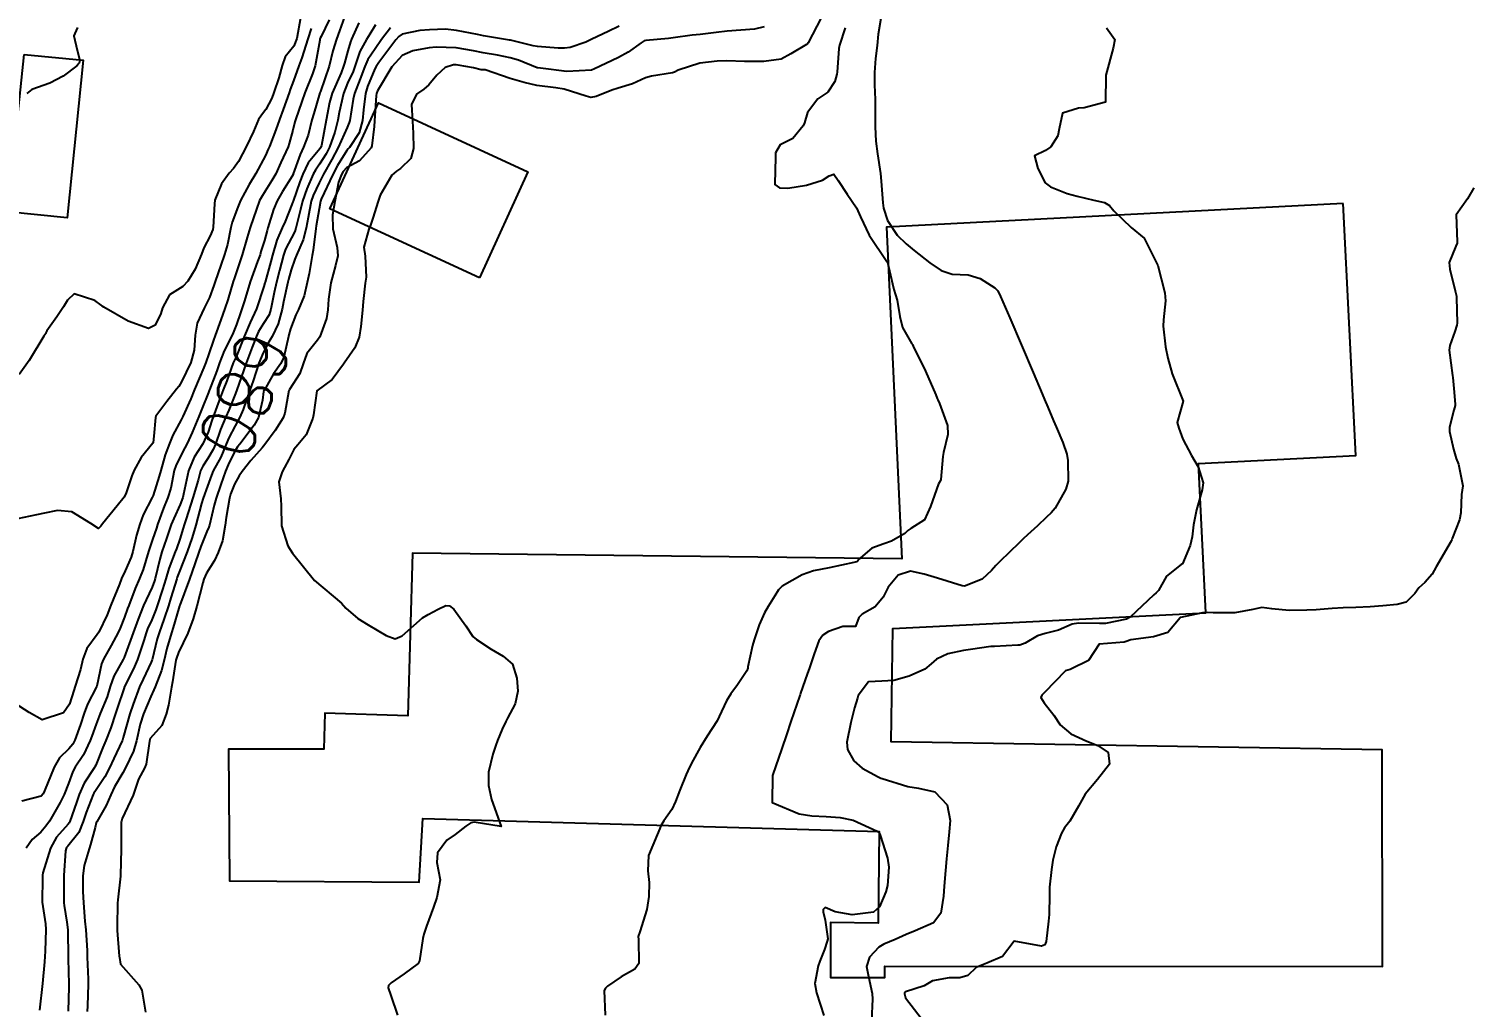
# Model space of a CAD drawing. Header units: metres. Extents: x 292545 to 299085, y 7450245 to 7463078.
# Drawn here: x 295983.2 to 296089.7, y 7456830.1 to 7456902.3 of the extents above; entities that cross this region are included whole.
import ezdxf
from ezdxf.enums import TextEntityAlignment as Align

# ---------------------------------------------------------------- set-up
doc = ezdxf.new("R2010")
doc.units = ezdxf.units.M
for name, color, linetype in [('Cotas', 45, 'Continuous'), ('Curvas de Nivel 1m', 11, 'Continuous'), ('Curvas de Nivel 5m', 15, 'Continuous'), ('Edificações', 30, 'Continuous')]:
    doc.layers.add(name, color=color, linetype=linetype)
doc.styles.add('Style-STANDARD', font='STANDARD.shx')

msp = doc.modelspace()

# ---------------------------------------------------------------- linework, layer by layer
at = {"layer": 'Curvas de Nivel 1m', "flags": 128}
for points, elevation in [([(296005.36, 7456903), (296004.77, 7456901.77), (296004.71, 7456901.64), (296004.69, 7456901.59), (296004.67, 7456901.5), (296004.33, 7456899.6), (296004.15, 7456899.01), (296003.57, 7456897.61), (296003.35, 7456896.98), (296002.88, 7456895.62), (296002.84, 7456895.47), (296002.69, 7456894.86), (296002.42, 7456893.88), (296002.33, 7456893.62), (296001.81, 7456892.47), (296001.42, 7456891.63), (296001.14, 7456891.14), (296000.63, 7456890.34), (296000.36, 7456889.91), (296000.22, 7456889.65), (295999.99, 7456889.03), (295999.53, 7456887.66), (295999.31, 7456886.94), (295998.95, 7456885.66), (295998.56, 7456884.46), (295998.35, 7456883.88), (295998.28, 7456883.67), (295997.89, 7456882.33), (295997.67, 7456881.68), (295997.37, 7456880.84), (295996.96, 7456879.69), (295996.83, 7456879.35), (295996.49, 7456878.35), (295996.26, 7456877.69), (295996.12, 7456877.34), (295995.43, 7456875.71), (295995.14, 7456875.02), (295994.57, 7456873.72), (295994.43, 7456873.46), (295993.81, 7456872.34), (295993.57, 7456871.73), (295993.26, 7456870.87), (295992.93, 7456869.73), (295992.82, 7456869.3), (295992.36, 7456867.89), (295992.32, 7456867.78), (295992.29, 7456867.74), (295991.64, 7456866.46), (295991.38, 7456865.75), (295991.14, 7456864.94), (295990.87, 7456863.75), (295990.74, 7456863.32), (295990.3, 7456862.32), (295990.03, 7456861.76), (295989.87, 7456861.34), (295989.25, 7456859.78), (295988.96, 7456859.08), (295988.35, 7456857.79), (295988.24, 7456857.62), (295987.46, 7456856.57), (295987.18, 7456855.8), (295986.99, 7456855.02), (295986.61, 7456853.81), (295986.51, 7456853.48), (295986.18, 7456852.47), (295985.75, 7456851.82), (295984.17, 7456851.31), (295983.2, 7456851.85), (295982.18, 7456852.53)], 684), ([(296003.25, 7456903.15), (296002.99, 7456901.62), (296002.76, 7456901.06), (296002.12, 7456900.26), (296001.9, 7456899.63), (296001.65, 7456898.71), (296001.28, 7456897.63), (296001.13, 7456897.22), (296000.7, 7456896.37), (296000.38, 7456895.97), (296000.14, 7456895.65), (295999.78, 7456894.75), (295999.27, 7456893.66), (295998.66, 7456892.55), (295998.3, 7456892.03), (295997.98, 7456891.68), (295997.42, 7456890.9), (295996.93, 7456889.69), (295996.89, 7456889.42), (295996.8, 7456887.69), (295996.77, 7456887.52), (295996.59, 7456887.04), (295996.11, 7456886.17), (295995.94, 7456885.7), (295995.46, 7456884.6), (295994.93, 7456883.71), (295994.55, 7456883.32), (295993.57, 7456882.7), (295993.05, 7456881.73), (295992.94, 7456881.32), (295992.51, 7456880.45), (295992.03, 7456880.22), (295990.52, 7456880.76), (295988.72, 7456881.79), (295988.61, 7456881.87), (295988.53, 7456881.93), (295988.06, 7456882.28), (295986.54, 7456882.78), (295986.05, 7456882.3), (295985.74, 7456881.82), (295985.26, 7456881.08), (295984.51, 7456880.03), (295984.45, 7456879.88), (295984.43, 7456879.83), (295984.3, 7456879.64), (295983.2, 7456877.85), (295982.47, 7456876.82)], 686), ([(296006.63, 7456903.57), (296006.14, 7456902.2), (296005.9, 7456901.58), (296005.63, 7456900.7), (296005.36, 7456899.58), (296004.72, 7456897.72), (296004.68, 7456897.6), (296004.23, 7456896.08), (296004.09, 7456895.61), (296003.81, 7456894.48), (296003.48, 7456893.61), (296003.22, 7456893.06), (296002.71, 7456891.62), (296002.7, 7456891.57), (296002.64, 7456891.45), (296001.93, 7456890.33), (296001.52, 7456889.63), (296001.26, 7456888.99), (296000.85, 7456887.64), (296000.8, 7456887.44), (296000.59, 7456886.71), (296000.33, 7456885.89), (296000.26, 7456885.64), (296000.08, 7456885.16), (295999.53, 7456883.66), (295999.12, 7456882.24), (295998.93, 7456881.66), (295998.82, 7456881.37), (295998.52, 7456880.51), (295998.29, 7456879.88), (295998.19, 7456879.67), (295997.62, 7456878.55), (295997.28, 7456877.68), (295997.07, 7456877.09), (295996.53, 7456875.69), (295996.51, 7456875.64), (295996.46, 7456875.49), (295995.94, 7456874.2), (295995.73, 7456873.7), (295995.24, 7456872.53), (295994.87, 7456871.71), (295994.71, 7456871.41), (295994.4, 7456870.82), (295994.04, 7456870.08), (295993.93, 7456869.72), (295993.68, 7456868.42), (295993.46, 7456867.73), (295993.14, 7456866.95), (295992.7, 7456865.74), (295992.61, 7456865.47), (295992.33, 7456864.62), (295992.09, 7456863.97), (295992.02, 7456863.74), (295991.63, 7456862.42), (295991.35, 7456861.75), (295991.03, 7456861.01), (295990.56, 7456859.76), (295990.48, 7456859.54), (295990.26, 7456858.9), (295989.94, 7456858.08), (295989.79, 7456857.77), (295989.26, 7456856.8), (295988.69, 7456855.79), (295988.56, 7456855.45), (295988.21, 7456853.79), (295988.19, 7456853.74), (295987.51, 7456852.47), (295987.27, 7456851.8), (295986.99, 7456850.97), (295986.57, 7456849.81), (295986.43, 7456849.52), (295986.14, 7456849.18), (295985.44, 7456848.52), (295985.06, 7456847.83), (295984.35, 7456846.08), (295984.24, 7456845.84), (295984.1, 7456845.68), (295982.66, 7456845.3)], 683), ([(296007.56, 7456902.79), (296007.02, 7456901.57), (296006.95, 7456901.38), (296006.75, 7456900.71), (296006.51, 7456899.81), (296006.44, 7456899.57), (296006.25, 7456899.09), (296005.6, 7456897.59), (296005.4, 7456896.9), (296005.14, 7456895.59), (296004.8, 7456893.72), (296004.75, 7456893.6), (296004.73, 7456893.54), (296004.67, 7456893.47), (296003.83, 7456892.44), (296003.43, 7456891.61), (296003.21, 7456891.04), (296002.7, 7456889.62), (296002.68, 7456889.56), (296002.62, 7456889.36), (296002.11, 7456888.12), (296001.89, 7456887.63), (296001.5, 7456886.72), (296001.18, 7456885.63), (296001.06, 7456885.15), (296000.63, 7456883.64), (296000.61, 7456883.58), (296000.55, 7456883.3), (295999.99, 7456881.65), (295999.53, 7456880.65), (295999.11, 7456879.66), (295998.49, 7456878.11), (295998.35, 7456877.81), (295998.29, 7456877.67), (295997.8, 7456876.34), (295997.54, 7456875.68), (295997.24, 7456874.89), (295996.79, 7456873.69), (295996.7, 7456873.42), (295996.42, 7456872.56), (295996.03, 7456871.7), (295995.4, 7456870.7), (295994.99, 7456869.71), (295994.61, 7456867.97), (295994.55, 7456867.72), (295994.36, 7456867.22), (295993.89, 7456866.19), (295993.7, 7456865.73), (295993.36, 7456864.7), (295993.02, 7456863.73), (295992.85, 7456863.19), (295992.51, 7456861.74), (295992.46, 7456861.57), (295992.29, 7456861.12), (295991.85, 7456860.17), (295991.66, 7456859.75), (295991.25, 7456858.76), (295990.88, 7456857.75), (295990.22, 7456855.91), (295990.16, 7456855.77), (295989.46, 7456854.53), (295989.2, 7456853.78), (295988.96, 7456853.01), (295988.46, 7456851.79), (295988.38, 7456851.58), (295988.16, 7456851), (295987.84, 7456850.11), (295987.71, 7456849.79), (295987.21, 7456848.73), (295986.61, 7456847.81), (295986.43, 7456847.49), (295986.11, 7456846.62), (295985.79, 7456845.81), (295985.5, 7456845.22), (295984.7, 7456843.83), (295984.45, 7456843.46), (295984.07, 7456843.03), (295983.43, 7456842.48), (295982.99, 7456841.85)], 682), ([(296041.72, 7456903.16), (296040.76, 7456901.3), (296040.71, 7456901.23), (296040.62, 7456901.17), (296039.46, 7456900.48), (296038.75, 7456900.09), (296037.47, 7456899.93), (296036.75, 7456899.92), (296036.05, 7456899.93), (296034.75, 7456899.98), (296034.04, 7456899.96), (296032.75, 7456899.79), (296031.14, 7456899.28), (296030.88, 7456899.14), (296030.74, 7456899.08), (296029.19, 7456898.85), (296028.73, 7456898.71), (296027.78, 7456898.27), (296026.72, 7456897.95), (296026.25, 7456897.81), (296025.09, 7456897.35), (296024.71, 7456897.27), (296024.35, 7456897.36), (296022.72, 7456897.89), (296022.12, 7456897.99), (296020.72, 7456898.15), (296019.78, 7456898.37), (296018.74, 7456898.66), (296016.89, 7456899.3), (296016.74, 7456899.32), (296016.59, 7456899.31), (296016.02, 7456899.46), (296014.91, 7456899.65), (296014.74, 7456899.67), (296014.56, 7456899.67), (296013.95, 7456899.49), (296013.32, 7456898.91), (296012.73, 7456898.19), (296012.36, 7456897.87), (296011.83, 7456897.51), (296011.46, 7456896.76), (296011.52, 7456895.51), (296011.57, 7456894.62), (296011.6, 7456893.51), (296011.4, 7456892.77), (296010.65, 7456892.02), (296010.35, 7456891.82), (296010, 7456891.53), (296009.14, 7456890.06), (296008.96, 7456889.54), (296008.61, 7456888.42), (296008.39, 7456887.76), (296008.29, 7456887.55), (296007.93, 7456886.21), (296008.03, 7456885.56), (296008.1, 7456884.01), (296008.02, 7456883.56), (296007.88, 7456882.21), (296007.84, 7456881.56), (296007.72, 7456880.35), (296007.58, 7456879.56), (296007.27, 7456878.79), (296006.48, 7456877.65), (296006.43, 7456877.57), (296005.6, 7456876.45), (296004.45, 7456875.6), (296004.21, 7456873.83), (296004.17, 7456873.6), (296003.68, 7456872.35), (296003.06, 7456871.61), (296002.75, 7456871.27), (296002.4, 7456870.53), (296002.07, 7456869.94), (296001.89, 7456869.63), (296001.64, 7456868.89), (296001.81, 7456867.63), (296001.82, 7456867.09), (296001.84, 7456865.63), (296002.32, 7456864.17), (296002.67, 7456863.62), (296004.29, 7456861.6), (296006.27, 7456859.92), (296006.6, 7456859.57), (296007.48, 7456858.79), (296008.25, 7456858.33), (296009.58, 7456857.54), (296010.24, 7456857.29), (296010.75, 7456857.52), (296012.26, 7456858.84), (296012.67, 7456859.09), (296013.42, 7456859.49), (296013.99, 7456859.76), (296014.27, 7456859.72), (296014.59, 7456859.48), (296015.47, 7456858.25), (296015.99, 7456857.46), (296016.24, 7456857.24), (296017.33, 7456856.54), (296018.23, 7456856.01), (296018.9, 7456855.42), (296019.24, 7456854.39), (296019.31, 7456853.42), (296019.1, 7456852.5), (296018.54, 7456851.43), (296018.41, 7456851.19), (296018.16, 7456850.63), (296017.8, 7456849.79), (296017.67, 7456849.44), (296017.47, 7456848.78), (296017.14, 7456847.44), (296017.13, 7456846.46), (296017.37, 7456845.44), (296018.07, 7456843.43), (296016.08, 7456843.76), (296015.83, 7456843.71), (296015.47, 7456843.47), (296014.68, 7456842.86), (296014.06, 7456842.44), (296013.36, 7456841.49), (296013.33, 7456840.78), (296013.56, 7456839.49), (296013.32, 7456838.19), (296013.08, 7456837.49), (296012.56, 7456836.07), (296012.36, 7456835.5), (296012.3, 7456835.18), (296012.05, 7456833.51), (296011.95, 7456833.33), (296010.92, 7456832.55), (296009.94, 7456831.9), (296009.76, 7456831.71), (296009.73, 7456831.53), (296009.93, 7456830.95), (296010.42, 7456829.52)], 677), ([(295986.77, 7456902.44), (295986.58, 7456901.99), (295986.52, 7456901.81), (295986.75, 7456900.75), (295986.94, 7456900), (295986.9, 7456899.81), (295986.74, 7456899.61), (295985.71, 7456898.85), (295984.73, 7456898.33), (295983.41, 7456897.85), (295983.03, 7456897.55)], 687), ([(296008.78, 7456902.62), (296008.37, 7456901.95), (296008.13, 7456901.56), (296007.64, 7456900.67), (296007.26, 7456899.56), (296007.13, 7456899.18), (296006.73, 7456898.33), (296006.44, 7456897.57), (296006.12, 7456896.16), (296006.01, 7456895.58), (296005.8, 7456894.7), (296005.39, 7456893.59), (296005.15, 7456893.11), (296004.65, 7456892.34), (296004.35, 7456891.9), (296004.19, 7456891.6), (296003.71, 7456890.53), (296003.4, 7456889.61), (296003.24, 7456888.99), (296002.91, 7456887.62), (296002.84, 7456887.38), (296002.59, 7456886.91), (296002.14, 7456886.07), (296001.99, 7456885.63), (296001.7, 7456884.49), (296001.48, 7456883.63), (296001.31, 7456882.87), (296001.07, 7456881.63), (296000.93, 7456881.23), (296000.52, 7456880.57), (296000.15, 7456880), (295999.99, 7456879.65), (295999.68, 7456878.84), (295999.25, 7456877.66), (295999.05, 7456877.09), (295998.55, 7456875.67), (295998.45, 7456875.42), (295997.95, 7456874.17), (295997.74, 7456873.68), (295997.35, 7456872.76), (295996.98, 7456871.68), (295996.81, 7456871.28), (295996.4, 7456870.6), (295996.03, 7456870.05), (295995.87, 7456869.7), (295995.7, 7456869.02), (295995.31, 7456867.71), (295994.8, 7456866.16), (295994.66, 7456865.72), (295994.59, 7456865.47), (295994.33, 7456864.66), (295994.09, 7456863.95), (295994, 7456863.72), (295993.52, 7456862.5), (295993.3, 7456861.73), (295993.07, 7456860.95), (295992.67, 7456859.74), (295992.56, 7456859.44), (295992.26, 7456858.7), (295991.96, 7456858.03), (295991.85, 7456857.74), (295991.67, 7456857.18), (295991.2, 7456855.76), (295990.91, 7456855.07), (295990.26, 7456853.77), (295990.19, 7456853.61), (295989.73, 7456852.22), (295989.58, 7456851.78), (295989.23, 7456850.72), (295988.87, 7456849.78), (295988.66, 7456849.27), (295988.13, 7456847.97), (295988.07, 7456847.85), (295988.04, 7456847.79), (295987.27, 7456846.64), (295986.91, 7456845.8), (295986.7, 7456845.2), (295986.21, 7456843.81), (295986.17, 7456843.72), (295986.08, 7456843.61), (295985.24, 7456842.64), (295984.79, 7456841.83), (295984.23, 7456840.03), (295984.2, 7456839.84), (295984.19, 7456839.67), (295984.17, 7456837.84), (295984.41, 7456836.26), (295984.45, 7456835.83), (295984.38, 7456834.24), (295984.37, 7456833.83), (295984.35, 7456833.44), (295984.2, 7456831.84), (295983.96, 7456829.89)], 681), ([(296026.78, 7456902.53), (296025.97, 7456902.15), (296024.77, 7456901.57), (296024.63, 7456901.5), (296024.32, 7456901.36), (296023.18, 7456900.95), (296022.76, 7456900.91), (296022.29, 7456900.92), (296020.76, 7456901.02), (296020.43, 7456901.08), (296019.07, 7456901.43), (296018.76, 7456901.5), (296018.68, 7456901.51), (296016.77, 7456901.81), (296016.32, 7456901.91), (296014.77, 7456902.22), (296013.96, 7456902.3), (296012.77, 7456902.27), (296012.07, 7456902.21), (296010.77, 7456901.95), (296010.51, 7456901.78), (296010.3, 7456901.53), (296009.05, 7456899.85), (296008.83, 7456899.55), (296008.74, 7456899.38), (296008.2, 7456898.08), (296008.05, 7456897.56), (296007.9, 7456896.36), (296007.82, 7456895.56), (296007.58, 7456894.66), (296006.87, 7456893.57), (296006.77, 7456893.47), (296006.67, 7456893.36), (296005.99, 7456892.25), (296005.63, 7456891.59), (296004.78, 7456889.75), (296004.72, 7456889.6), (296004.62, 7456889.04), (296004.41, 7456887.8), (296004.38, 7456887.6), (296004.19, 7456886), (296004.12, 7456885.6), (296003.88, 7456884.28), (296003.75, 7456883.61), (296003.52, 7456882.63), (296003.11, 7456881.61), (296002.91, 7456881.23), (296002.51, 7456880.18), (296002.39, 7456879.74), (296002.37, 7456879.62), (296002.02, 7456878.09), (296001.81, 7456877.63), (296001.26, 7456876.85), (296000.56, 7456875.64), (296000.53, 7456875.56), (296000.45, 7456874.92), (296000.15, 7456873.64), (295999.83, 7456873.06), (295998.78, 7456871.66), (295998.61, 7456871.46), (295998.4, 7456871.14), (295997.92, 7456870.14), (295997.72, 7456869.68), (295997.36, 7456868.69), (295997.03, 7456867.68), (295996.88, 7456867.16), (295996.53, 7456865.69), (295996.48, 7456865.55), (295996.34, 7456865.21), (295995.9, 7456864.11), (295995.75, 7456863.7), (295995.45, 7456862.84), (295995.05, 7456861.71), (295994.35, 7456859.79), (295994.32, 7456859.72), (295994.27, 7456859.56), (295993.85, 7456858.13), (295993.72, 7456857.73), (295993.38, 7456856.58), (295993.19, 7456855.73), (295992.99, 7456854.96), (295992.51, 7456853.74), (295992.41, 7456853.52), (295992.19, 7456853.05), (295991.65, 7456851.75), (295991.42, 7456851), (295991.13, 7456849.76), (295990.91, 7456848.99), (295990.33, 7456847.77), (295990.12, 7456847.41), (295989.52, 7456846.36), (295989.24, 7456845.78), (295988.9, 7456844.98), (295988.2, 7456843.79), (295988.16, 7456843.71), (295988.08, 7456843.36), (295987.75, 7456842.1), (295987.65, 7456841.79), (295987.27, 7456840.57), (295987.18, 7456839.8), (295987.17, 7456838.65), (295987.21, 7456837.8), (295987.33, 7456836.46), (295987.39, 7456835.8), (295987.49, 7456834.28), (295987.5, 7456833.79), (295987.57, 7456832.16), (295987.57, 7456831.79), (295987.52, 7456830.19), (295987.49, 7456829.79)], 679), ([(296037.49, 7456902.49), (296036.78, 7456902.3), (296035.77, 7456902.24), (296034.78, 7456902.16), (296033.96, 7456902.06), (296032.77, 7456901.92), (296032.18, 7456901.86), (296030.77, 7456901.66), (296030.44, 7456901.62), (296028.77, 7456901.47), (296028.64, 7456901.44), (296028.41, 7456901.31), (296027.46, 7456900.62), (296026.75, 7456900.22), (296024.93, 7456899.36), (296024.8, 7456899.3), (296024.74, 7456899.29), (296022.93, 7456899.19), (296022.74, 7456899.2), (296021.18, 7456899.4), (296020.79, 7456899.45), (296020.74, 7456899.46), (296019.36, 7456900.03), (296018.75, 7456900.2), (296017.81, 7456900.38), (296016.75, 7456900.57), (296016.02, 7456900.72), (296014.76, 7456900.94), (296013.27, 7456900.98), (296012.76, 7456900.93), (296011.54, 7456900.72), (296010.75, 7456900.37), (296010, 7456899.53), (296008.93, 7456897.75), (296008.86, 7456897.55), (296008.85, 7456897.42), (296008.73, 7456895.55), (296008.69, 7456895.12), (296008.53, 7456893.7), (296008.48, 7456893.55), (296007.62, 7456892.6), (296006.65, 7456892.08), (296006.41, 7456891.81), (296006.28, 7456891.58), (296006.06, 7456891.01), (296005.78, 7456889.58), (296005.62, 7456888.59), (296005.64, 7456887.58), (296005.96, 7456886.2), (296006.02, 7456885.58), (296005.84, 7456884.86), (296005.49, 7456883.59), (296005.32, 7456882.37), (296005.28, 7456881.59), (296005.17, 7456880.94), (296004.68, 7456879.6), (296004.5, 7456879.36), (296003.73, 7456878.37), (296003.46, 7456877.61), (296003.2, 7456876.89), (296002.45, 7456875.71), (296002.42, 7456875.66), (296002.4, 7456875.62), (296002.1, 7456873.96), (296001.98, 7456873.62), (296001.38, 7456872.67), (296000.61, 7456871.64), (296000.52, 7456871.53), (296000.41, 7456871.4), (295999.58, 7456870.47), (295998.95, 7456869.66), (295998.72, 7456869.33), (295998.37, 7456868.72), (295998.07, 7456867.97), (295998, 7456867.67), (295997.76, 7456866.26), (295997.69, 7456865.68), (295997.48, 7456864.53), (295997.18, 7456863.68), (295996.9, 7456863.09), (295996.3, 7456862.15), (295996.1, 7456861.69), (295996.03, 7456861.43), (295995.6, 7456859.7), (295995.32, 7456858.77), (295994.93, 7456857.71), (295994.23, 7456856.28), (295994.08, 7456855.87), (295994.05, 7456855.72), (295993.79, 7456854.13), (295993.73, 7456853.72), (295993.49, 7456852.41), (295993.32, 7456851.73), (295993, 7456850.89), (295992.15, 7456849.93), (295992.09, 7456849.74), (295991.84, 7456848.03), (295991.73, 7456847.75), (295991.29, 7456846.93), (295990.88, 7456845.76), (295990.09, 7456844.02), (295990.02, 7456843.83), (295990.01, 7456843.77), (295990.01, 7456841.81), (295990.01, 7456841.77), (295989.96, 7456839.85), (295989.96, 7456839.77), (295989.76, 7456838.02), (295989.74, 7456837.77), (295989.7, 7456836.06), (295989.71, 7456835.77), (295989.86, 7456833.87), (295989.87, 7456833.77), (295989.96, 7456833.28), (295991.32, 7456831.75), (295991.54, 7456831.36), (295991.79, 7456829.74)], 678), ([(296043.49, 7456902.42), (296043.06, 7456901.14), (296043.01, 7456900.89), (296042.89, 7456899.14), (296042.87, 7456899), (296042.73, 7456898.45), (296042.2, 7456897.66), (296041.46, 7456897.16), (296040.7, 7456896.16), (296040.47, 7456895.39), (296040.39, 7456895.17), (296039.61, 7456894.25), (296038.68, 7456893.78), (296038.35, 7456893.19), (296038.31, 7456891.53), (296038.29, 7456891.2), (296038.3, 7456890.85), (296038.64, 7456890.59), (296039.25, 7456890.57), (296040.64, 7456890.8), (296041.8, 7456891.15), (296042.31, 7456891.48), (296042.65, 7456891.6), (296042.97, 7456891.14), (296043.63, 7456890.13), (296044.31, 7456889.12), (296044.61, 7456888.45), (296045.25, 7456887.11), (296046.57, 7456885.16), (296046.6, 7456885.13), (296046.62, 7456885.1), (296046.97, 7456883.51), (296047.08, 7456883.09), (296047.33, 7456882.3), (296047.52, 7456881.09), (296047.71, 7456880.28), (296048.41, 7456879.07), (296048.45, 7456879.02), (296048.5, 7456878.91), (296049.43, 7456877.06), (296050.19, 7456875.32), (296050.29, 7456875.05), (296050.34, 7456874.94), (296050.45, 7456874.67), (296051.04, 7456873.04), (296051.08, 7456872.38), (296050.74, 7456871.05), (296050.69, 7456870.76), (296050.54, 7456869.05), (296050.49, 7456868.94), (296050.38, 7456868.74), (296049.8, 7456867.06), (296049.34, 7456866.08), (296048.34, 7456865.45), (296048.12, 7456865.29), (296047.9, 7456865.08), (296046.91, 7456864.51), (296046.33, 7456864.32), (296045.45, 7456863.98), (296044.45, 7456863.12), (296044.39, 7456863.04), (296044.31, 7456862.98), (296044.12, 7456862.93), (296042.31, 7456862.55), (296041.14, 7456862.32), (296040.3, 7456862.03), (296038.83, 7456861.19), (296038.56, 7456860.92), (296038.28, 7456860.46), (296037.79, 7456859.68), (296037.53, 7456859.21), (296037.14, 7456858.32), (296036.76, 7456857.21), (296036.65, 7456856.8), (296036.3, 7456855.22), (296036.29, 7456855.14), (296036.21, 7456854.93), (296035.52, 7456853.91), (296035.05, 7456853.23), (296034.72, 7456852.71), (296034.18, 7456851.56), (296034.02, 7456851.24), (296033.3, 7456850.11), (296032.78, 7456849.26), (296032.13, 7456848.11), (296031.86, 7456847.54), (296031.75, 7456847.27), (296031.28, 7456846.11), (296030.96, 7456845.28), (296030.69, 7456844.69), (296030.08, 7456843.86), (296029.87, 7456843.5), (296029.8, 7456843.29), (296029.59, 7456842.82), (296028.96, 7456841.31), (296028.91, 7456840.17), (296029, 7456839.31), (296028.98, 7456838.28), (296028.84, 7456837.31), (296028.32, 7456835.65), (296028.2, 7456835.32), (296028.21, 7456835.09), (296028.24, 7456833.32), (296027.95, 7456832.9), (296026.93, 7456832.34), (296025.94, 7456831.64), (296025.78, 7456831.5), (296025.69, 7456831.34), (296025.76, 7456829.5)], 676), ([(296062.78, 7456902.41), (296063.41, 7456901.54), (296063.28, 7456900.9), (296062.74, 7456898.91), (296062.71, 7456896.91), (296061.13, 7456896.51), (296060.71, 7456896.49), (296059.54, 7456896.1), (296059.29, 7456894.94), (296059.19, 7456894.44), (296058.67, 7456893.62), (296058.28, 7456893.35), (296057.46, 7456892.97), (296057.72, 7456892.03), (296058.26, 7456890.96), (296058.64, 7456890.68), (296059.88, 7456890.18), (296060.63, 7456889.98), (296061.86, 7456889.69), (296062.63, 7456889.51), (296063.02, 7456889.3), (296063.34, 7456888.9), (296064.6, 7456887.66), (296065.56, 7456886.87), (296066.57, 7456884.86), (296067.09, 7456882.85), (296067.14, 7456882.26), (296067, 7456880.86), (296066.98, 7456880.39), (296067.15, 7456878.85), (296067.32, 7456878.02), (296067.64, 7456876.85), (296068.45, 7456874.84), (296068, 7456873.28), (296068.12, 7456872.84), (296068.42, 7456872.03), (296069.06, 7456870.83), (296069.56, 7456869.99), (296069.92, 7456868.82), (296069.85, 7456868.29), (296069.44, 7456866.82), (296069.22, 7456865.71), (296069.11, 7456864.83), (296068.98, 7456864.18), (296068.41, 7456862.84), (296068.35, 7456862.8), (296068.31, 7456862.78), (296067.22, 7456861.93), (296066.62, 7456860.86), (296066.46, 7456860.68), (296066.28, 7456860.54), (296064.53, 7456858.89), (296064.26, 7456858.75), (296062.72, 7456858.44), (296062.26, 7456858.42), (296060.72, 7456858.46), (296060.26, 7456858.37), (296059.25, 7456857.94), (296058.25, 7456857.7), (296057.69, 7456857.52), (296056.77, 7456856.97), (296056.38, 7456856.84), (296056.24, 7456856.82), (296054.51, 7456856.74), (296054.24, 7456856.72), (296052.75, 7456856.51), (296052.23, 7456856.44), (296051.08, 7456856.2), (296050.22, 7456855.8), (296049.83, 7456855.45), (296049.37, 7456855.06), (296048.21, 7456854.53), (296047.08, 7456854.21), (296046.2, 7456854.16), (296045.21, 7456854.11), (296044.45, 7456853.12), (296044.4, 7456852.91), (296044.18, 7456852.2), (296043.9, 7456851.12), (296043.62, 7456849.67), (296043.65, 7456849.13), (296044.13, 7456848.3), (296044.75, 7456847.74), (296045.92, 7456847.1), (296046.06, 7456847.04), (296046.12, 7456847.02), (296046.23, 7456846.99), (296048.11, 7456846.4), (296048.91, 7456846.27), (296050.11, 7456846), (296051.02, 7456845.04), (296051.24, 7456843.88), (296051.16, 7456843.04), (296051.06, 7456842.04), (296050.97, 7456841.04), (296050.89, 7456840.2), (296050.79, 7456839.04), (296050.76, 7456838.29), (296050.55, 7456837.04), (296050, 7456836.32), (296048.66, 7456835.74), (296047.99, 7456835.46), (296047.73, 7456835.33), (296047.17, 7456835.09), (296046.33, 7456834.74), (296045.97, 7456834.52), (296045.27, 7456833.8), (296045.05, 7456833.11), (296045.2, 7456832.37), (296045.48, 7456831.11), (296045.5, 7456830.68), (296045.44, 7456829.11)], 674), ([(296089.92, 7456890.59), (296089.45, 7456889.78), (296088.62, 7456888.6), (296088.69, 7456886.6), (296088.69, 7456886.5), (296088.59, 7456886.28), (296088.1, 7456885.08), (296088.14, 7456884.6), (296088.55, 7456882.99), (296088.64, 7456882.6), (296088.65, 7456882.49), (296088.68, 7456880.6), (296088.67, 7456880.45), (296088.52, 7456879.99), (296088.15, 7456878.96), (296088.11, 7456878.6), (296088.35, 7456876.73), (296088.36, 7456876.6), (296088.46, 7456875.52), (296088.54, 7456874.6), (296088.54, 7456874.52), (296088.45, 7456874.19), (296088.12, 7456872.92), (296088.13, 7456872.6), (296088.41, 7456871.3), (296088.63, 7456870.6), (296088.79, 7456870.2), (296089.12, 7456868.59), (296089.02, 7456867.95), (296088.96, 7456866.59), (296088.87, 7456866.08), (296088.33, 7456864.7), (296088.29, 7456864.6), (296088.24, 7456864.51), (296087.15, 7456862.62), (296086.85, 7456862.08), (296086.3, 7456861.46), (296085.85, 7456861.07), (296085.56, 7456860.64), (296084.92, 7456860), (296084.27, 7456859.82), (296083.21, 7456859.73), (296082.27, 7456859.65), (296081.2, 7456859.61), (296080.27, 7456859.59), (296079.45, 7456859.53), (296078.27, 7456859.44), (296077.58, 7456859.42), (296076.27, 7456859.38), (296075.01, 7456859.5), (296074.27, 7456859.61), (296073.59, 7456859.45), (296072.27, 7456859.21), (296070.66, 7456859.21), (296070.27, 7456859.23), (296069.88, 7456859.21), (296068.26, 7456858.87), (296068.24, 7456858.86), (296068.22, 7456858.84), (296067.33, 7456857.77), (296066.25, 7456857.44), (296064.58, 7456857.22), (296064.24, 7456857.09), (296064.09, 7456857.05), (296062.24, 7456856.91), (296061.45, 7456855.69), (296060.21, 7456855.07), (296060.11, 7456855.04), (296059.76, 7456854.94), (296058.2, 7456853.33), (296058.01, 7456853.14), (296057.93, 7456852.96), (296058.19, 7456852.56), (296058.89, 7456851.66), (296059.37, 7456850.95), (296060.16, 7456850.27), (296061.34, 7456849.74), (296062.15, 7456849.41), (296062.91, 7456848.9), (296063.01, 7456848.03), (296062.12, 7456846.91), (296061.21, 7456845.82), (296060.71, 7456844.93), (296060.08, 7456843.84), (296059.68, 7456843.34), (296059.46, 7456842.95), (296059.06, 7456841.95), (296058.83, 7456840.95), (296058.72, 7456840.27), (296058.59, 7456838.95), (296058.57, 7456838.4), (296058.56, 7456836.95), (296058.51, 7456836.44), (296058.32, 7456834.96), (296058.24, 7456834.69), (296057.98, 7456834.61), (296055.98, 7456834.98), (296055.11, 7456833.85), (296053.96, 7456833.34), (296053.71, 7456833.26), (296053.16, 7456833.02), (296052.54, 7456832.43), (296051.95, 7456832.27), (296051.16, 7456832.26), (296049.94, 7456832.04), (296049.33, 7456831.67), (296047.93, 7456831.23), (296047.87, 7456831.14), (296047.87, 7456831.08), (296047.93, 7456830.79), (296049.26, 7456829.07)], 673)]:
    msp.add_lwpolyline(points, dxfattribs=dict(at, elevation=elevation))
at = {"layer": 'Curvas de Nivel 5m', "flags": 128}
for points, elevation in [([(296046.12, 7456903.11), (296045.93, 7456901.94), (296045.85, 7456901.11), (296045.72, 7456900.14), (296045.64, 7456899.11), (296045.65, 7456898.19), (296045.71, 7456897.11), (296045.71, 7456896.1), (296045.7, 7456895.11), (296045.75, 7456894.04), (296045.88, 7456893.11), (296046.09, 7456891.66), (296046.15, 7456891.1), (296046.26, 7456889.48), (296046.31, 7456889.1), (296046.61, 7456888.19), (296047.32, 7456887.09), (296047.98, 7456886.47), (296048.58, 7456885.97), (296049.73, 7456885.06), (296050.57, 7456884.5), (296051.39, 7456884.22), (296052.56, 7456884.18), (296053.45, 7456883.91), (296054.55, 7456883.21), (296054.75, 7456883), (296054.97, 7456882.57), (296055.64, 7456880.99), (296056.5, 7456878.98), (296057.36, 7456876.97), (296058.03, 7456875.39), (296058.21, 7456874.96), (296058.45, 7456874.41), (296058.88, 7456873.4), (296059.07, 7456872.95), (296059.57, 7456871.79), (296059.86, 7456870.94), (296059.94, 7456870.47), (296059.95, 7456868.94), (296059.79, 7456868.35), (296058.99, 7456866.95), (296058.71, 7456866.6), (296058.35, 7456866.27), (296057.68, 7456865.63), (296056.96, 7456864.97), (296056.64, 7456864.67), (296056.33, 7456864.38), (296054.92, 7456863), (296054.62, 7456862.7), (296054.3, 7456862.33), (296053.6, 7456861.71), (296052.29, 7456861.18), (296052.12, 7456861.2), (296050.3, 7456861.77), (296049.32, 7456862.08), (296048.3, 7456862.28), (296047.4, 7456861.99), (296046.66, 7456861.1), (296046.53, 7456860.86), (296046.28, 7456860.36), (296045.7, 7456859.67), (296044.73, 7456859.12), (296044.5, 7456858.88), (296044.25, 7456858.21), (296043.32, 7456858.2), (296042.25, 7456857.84), (296041.83, 7456857.57), (296041.54, 7456857.16), (296041.2, 7456856.19), (296040.85, 7456855.16), (296040.69, 7456854.68), (296040.19, 7456853.29), (296040.15, 7456853.17), (296040.13, 7456853.11), (296039.48, 7456851.18), (296039.14, 7456850.2), (296038.8, 7456849.19), (296038.12, 7456847.2), (296038.1, 7456845.2), (296040.09, 7456844.37), (296041.03, 7456844.22), (296042.09, 7456844.17), (296043.11, 7456844.11), (296044.08, 7456843.91), (296045.84, 7456843.1), (296045.98, 7456843.01), (296046.07, 7456842.8), (296046.62, 7456841.09), (296046.7, 7456840.44), (296046.62, 7456839.09), (296046.5, 7456838.61), (296046.01, 7456837.51), (296045.57, 7456837.11), (296044, 7456836.92), (296042.75, 7456837.14), (296042.01, 7456837.46), (296041.86, 7456837.3), (296041.85, 7456837.15), (296042, 7456836.52), (296042.2, 7456835.15), (296042.16, 7456834.97), (296041.97, 7456834.35), (296041.62, 7456833.5), (296041.48, 7456833.15), (296041.25, 7456831.85), (296041.36, 7456831.16), (296041.92, 7456829.49)], 675), ([(296004.03, 7456902.35), (296003.8, 7456901.6), (296003.34, 7456900.2), (296003.14, 7456899.61), (296002.73, 7456898.49), (296002.49, 7456897.86), (296002.41, 7456897.62), (296001.97, 7456896.37), (296001.7, 7456895.63), (296001.44, 7456894.88), (296000.96, 7456893.64), (296000.87, 7456893.44), (296000.67, 7456892.98), (295999.94, 7456891.65), (295999.45, 7456890.84), (295998.83, 7456889.67), (295998.62, 7456889.17), (295998.21, 7456888.07), (295998.11, 7456887.67), (295997.85, 7456886.42), (295997.63, 7456885.68), (295997.36, 7456884.89), (295996.94, 7456883.69), (295996.85, 7456883.39), (295996.54, 7456882.51), (295996.14, 7456881.7), (295995.61, 7456880.61), (295995.47, 7456879.71), (295995.39, 7456878.6), (295995.14, 7456877.71), (295994.47, 7456876.26), (295994.26, 7456875.93), (295994.09, 7456875.72), (295993.37, 7456874.81), (295992.56, 7456873.74), (295992.53, 7456873.64), (295992.42, 7456872.25), (295992.37, 7456871.78), (295992.35, 7456871.74), (295991.47, 7456870.68), (295990.97, 7456869.75), (295990.8, 7456869.33), (295990.37, 7456868.07), (295990.23, 7456867.76), (295989.7, 7456867.12), (295988.63, 7456865.79), (295988.51, 7456865.61), (295988.34, 7456865.43), (295987.77, 7456865.8), (295986.35, 7456866.67), (295985.29, 7456866.77), (295984.35, 7456866.57), (295983.75, 7456866.44), (295982.35, 7456866.16)], 685), ([(296009.89, 7456902.42), (296009.24, 7456901.54), (296008.76, 7456900.87), (296008.23, 7456900.08), (296008.01, 7456899.56), (296007.66, 7456898.64), (296007.25, 7456897.56), (296007.14, 7456897.14), (296006.9, 7456895.57), (296006.85, 7456895.41), (296006.69, 7456895.06), (296006.03, 7456893.58), (296005.57, 7456892.68), (296004.96, 7456891.6), (296004.64, 7456890.96), (296004.19, 7456890.04), (296004.05, 7456889.61), (296003.81, 7456888.41), (296003.67, 7456887.61), (296003.46, 7456886.75), (296002.96, 7456885.62), (296002.84, 7456885.34), (296002.56, 7456884.53), (296002.36, 7456883.82), (296002.31, 7456883.62), (296002, 7456882.17), (296001.9, 7456881.63), (296001.59, 7456880.55), (296001.15, 7456879.63), (296000.92, 7456879.22), (296000.49, 7456878.42), (296000.17, 7456877.64), (295999.76, 7456876.35), (295999.52, 7456875.65), (295999.01, 7456874.23), (295998.78, 7456873.66), (295998.43, 7456873.03), (295997.95, 7456872.14), (295997.77, 7456871.68), (295997.36, 7456870.72), (295996.81, 7456869.69), (295996.67, 7456869.39), (295996.37, 7456868.57), (295996.07, 7456867.69), (295995.95, 7456867.29), (295995.53, 7456865.7), (295995.25, 7456864.78), (295994.88, 7456863.71), (295994.3, 7456862.22), (295994.15, 7456861.86), (295994.11, 7456861.72), (295993.68, 7456860.33), (295993.49, 7456859.73), (295993.19, 7456858.8), (295992.81, 7456857.73), (295992.67, 7456857.3), (295992.29, 7456855.74), (295992.27, 7456855.69), (295992.22, 7456855.57), (295991.63, 7456854.32), (295991.37, 7456853.75), (295990.88, 7456852.46), (295990.65, 7456851.76), (295990.16, 7456850.01), (295990.1, 7456849.82), (295990.08, 7456849.77), (295989.46, 7456848.45), (295989.15, 7456847.78), (295988.79, 7456847.11), (295988.11, 7456846.08), (295987.99, 7456845.9), (295987.94, 7456845.79), (295987.41, 7456844.47), (295987.2, 7456843.8), (295986.88, 7456843), (295986.06, 7456841.98), (295985.97, 7456841.89), (295985.93, 7456841.81), (295985.89, 7456841.65), (295985.76, 7456839.81), (295985.77, 7456838.05), (295985.78, 7456837.81), (295985.8, 7456837.61), (295985.99, 7456836.38), (295986.06, 7456835.81), (295986.07, 7456835.72), (295986.09, 7456833.81), (295986.1, 7456833.67), (295986.13, 7456831.81), (295986.13, 7456831.61), (295986.08, 7456829.81)], 680)]:
    msp.add_lwpolyline(points, dxfattribs=dict(at, elevation=elevation))
at = {"layer": 'Edificações'}
for points in [[(295982.84, 7456900.45), (295987.2, 7456900.01), (295986.02, 7456888.38), (295981.64, 7456888.83)], [(296016.47, 7456883.96), (296005.42, 7456889.05), (296009.01, 7456896.86), (296020.04, 7456891.78)], [(296080.26, 7456889.45), (296046.54, 7456887.68), (296047.68, 7456863.2), (296011.53, 7456863.62), (296011.18, 7456851.61), (296005.06, 7456851.81), (296004.97, 7456849.15), (295997.93, 7456849.14), (295998, 7456839.42), (296012.01, 7456839.32), (296012.28, 7456844.03), (296045.99, 7456843.07), (296045.93, 7456836.31), (296042.39, 7456836.34), (296042.41, 7456832.28), (296046.42, 7456832.29), (296046.42, 7456833.12), (296083.18, 7456833.11), (296083.15, 7456849.11), (296046.88, 7456849.68), (296047.01, 7456858.06), (296070.13, 7456859.21), (296069.58, 7456870.25), (296081.21, 7456870.83)]]:
    msp.add_lwpolyline(points, close=True, dxfattribs=at)

# ---------------------------------------------------------------- texts
at = {"layer": 'Cotas', "style": 'Style-STANDARD'}
msp.add_text('680', height=4, rotation=248.039, dxfattribs=at).set_placement((295999.14, 7456875.35, 680), align=Align.MIDDLE_CENTER)

doc.saveas('drawing.dxf')
